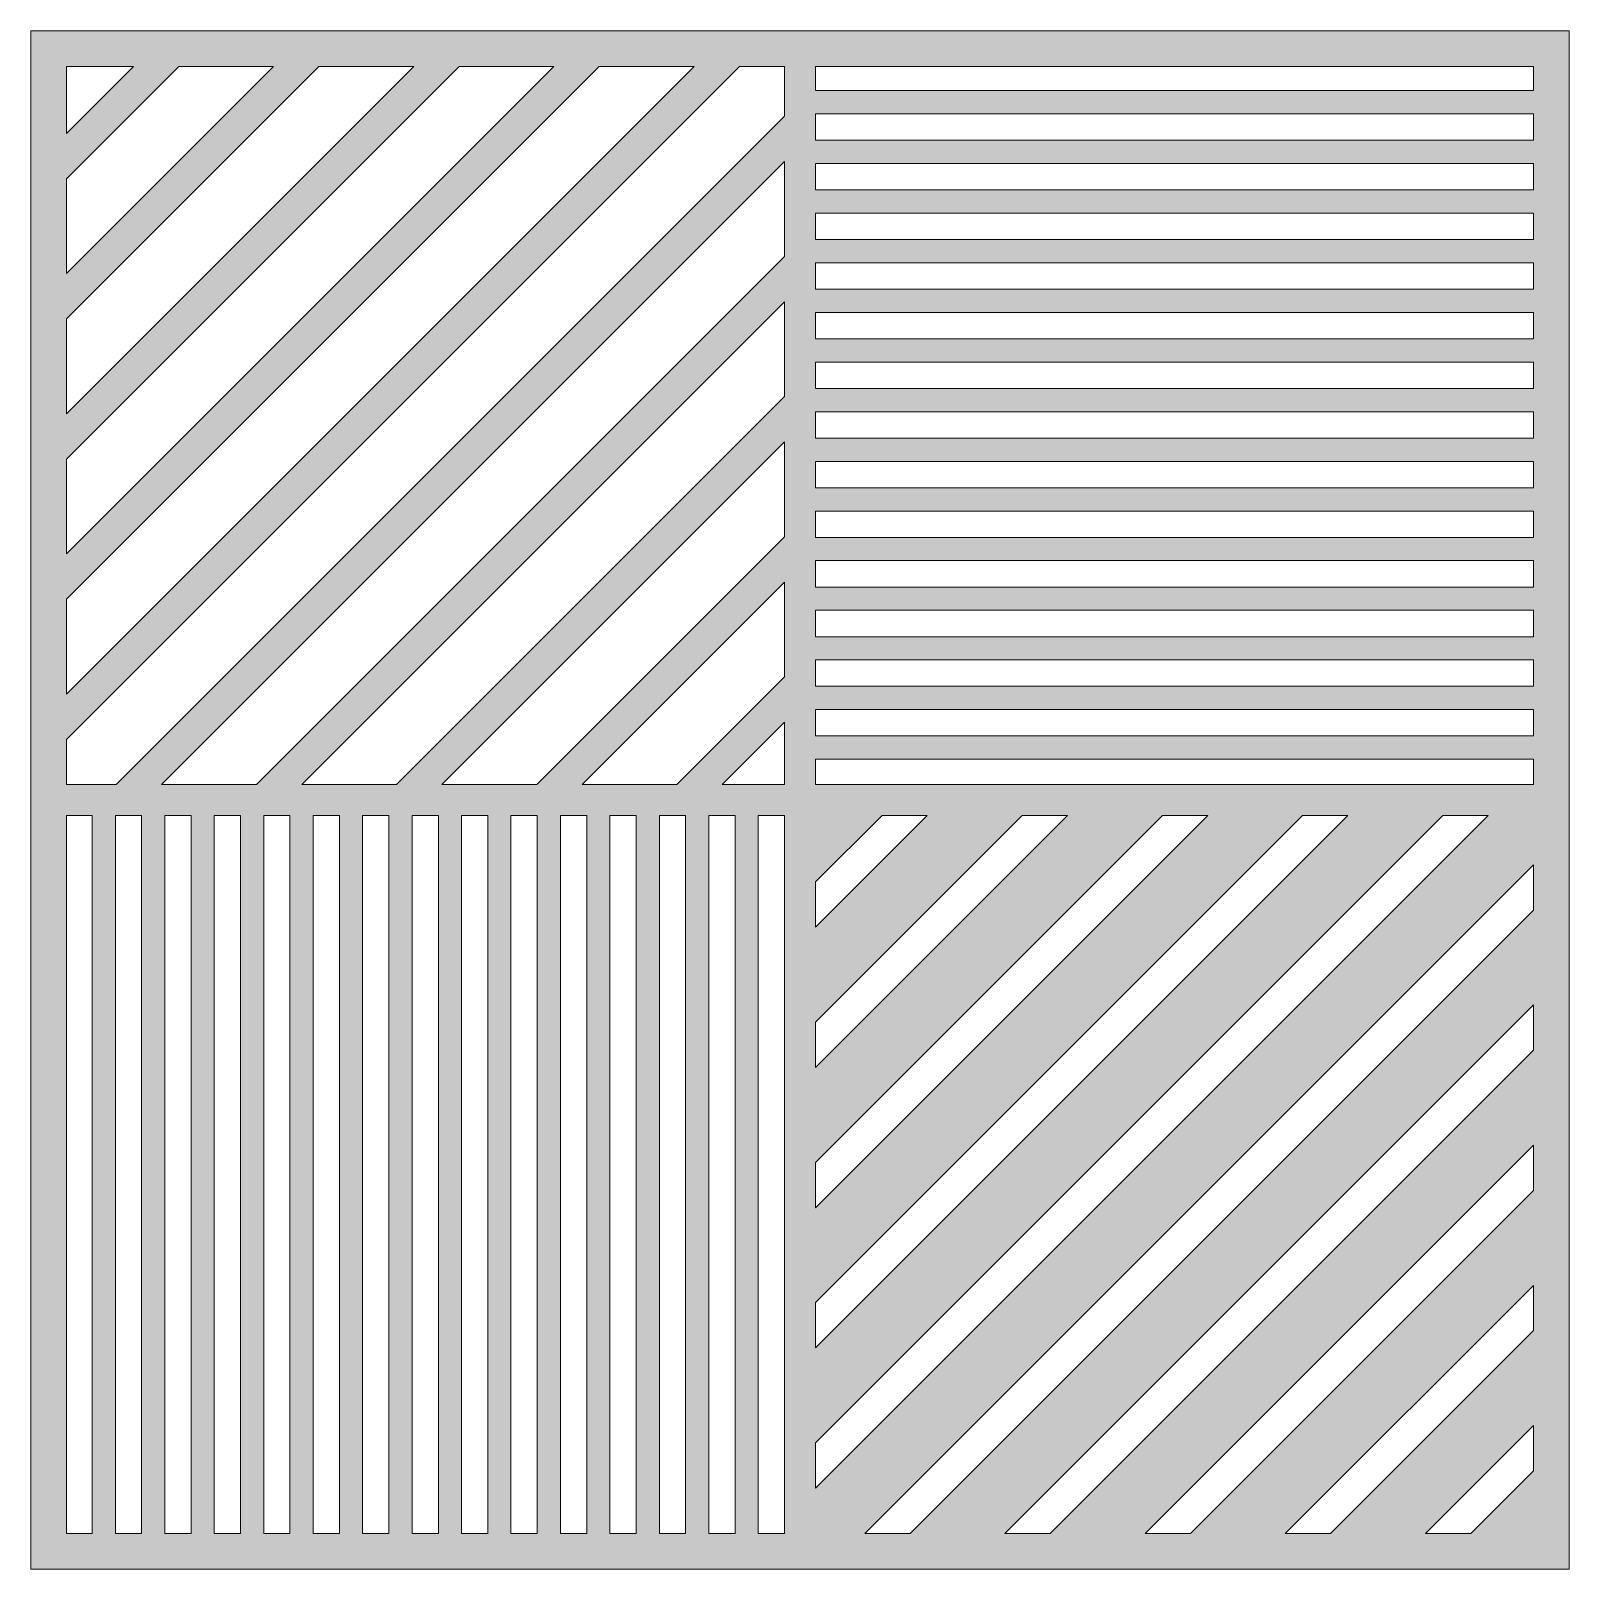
# Model space of a CAD drawing. Header units: inches. Extents: x 0 to 6, y -6 to 0.
import ezdxf

# ---------------------------------------------------------------- set-up
doc = ezdxf.new("R2010")
doc.units = ezdxf.units.IN
doc.header["$MEASUREMENT"] = 0
doc.layers.add('11-2 - Coasters Laser Cut', color=7, linetype='Continuous', lineweight=0)

msp = doc.modelspace()

# ---------------------------------------------------------------- hatches: boundary and pattern name
at = {"layer": '11-2 - Coasters Laser Cut', "true_color": 0x1d1d1b, "transparency": 33554687}
h = msp.add_hatch(color=250, dxfattribs=at)
h.dxf.hatch_style = 2
edge = h.paths.add_edge_path()
edge.add_spline(control_points=[(0.1389, -3.0604), (0.1389, -3.0604), (0.2395, -3.0604), (0.2395, -3.0604), (0.2395, -3.0604), (0.2395, -5.8611), (0.2395, -5.8611), (0.2395, -5.8611), (0.1389, -5.8611), (0.1389, -5.8611), (0.1389, -5.8611), (0.1389, -3.0604), (0.1389, -3.0604)], knot_values=[0, 0, 0, 0, 1, 1, 1, 2, 2, 2, 3, 3, 3, 4, 4, 4, 4], degree=3, periodic=0)
edge = h.paths.add_edge_path()
edge.add_spline(control_points=[(0.4004, -0.1389), (0.4004, -0.1389), (0.1389, -0.4004), (0.1389, -0.4004), (0.1389, -0.4004), (0.1389, -0.1389), (0.1389, -0.1389), (0.1389, -0.1389), (0.4004, -0.1389), (0.4004, -0.1389)], knot_values=[0, 0, 0, 0, 1, 1, 1, 2, 2, 2, 3, 3, 3, 3], degree=3, periodic=0)
edge = h.paths.add_edge_path()
edge.add_spline(control_points=[(3.0606, -0.4269), (3.0606, -0.4269), (3.0606, -0.324), (3.0606, -0.324), (3.0606, -0.324), (5.8611, -0.324), (5.8611, -0.324), (5.8611, -0.324), (5.8611, -0.4269), (5.8611, -0.4269), (5.8611, -0.4269), (3.0606, -0.4269), (3.0606, -0.4269)], knot_values=[0, 0, 0, 0, 1, 1, 1, 2, 2, 2, 3, 3, 3, 4, 4, 4, 4], degree=3, periodic=0)
edge = h.paths.add_edge_path()
edge.add_spline(control_points=[(3.0606, -0.6205), (3.0606, -0.6205), (3.0606, -0.5176), (3.0606, -0.5176), (3.0606, -0.5176), (5.8611, -0.5176), (5.8611, -0.5176), (5.8611, -0.5176), (5.8611, -0.6205), (5.8611, -0.6205), (5.8611, -0.6205), (3.0606, -0.6205), (3.0606, -0.6205)], knot_values=[0, 0, 0, 0, 1, 1, 1, 2, 2, 2, 3, 3, 3, 4, 4, 4, 4], degree=3, periodic=0)
edge = h.paths.add_edge_path()
edge.add_spline(control_points=[(3.0606, -0.8141), (3.0606, -0.8141), (3.0606, -0.7112), (3.0606, -0.7112), (3.0606, -0.7112), (5.8611, -0.7112), (5.8611, -0.7112), (5.8611, -0.7112), (5.8611, -0.8141), (5.8611, -0.8141), (5.8611, -0.8141), (3.0606, -0.8141), (3.0606, -0.8141)], knot_values=[0, 0, 0, 0, 1, 1, 1, 2, 2, 2, 3, 3, 3, 4, 4, 4, 4], degree=3, periodic=0)
edge = h.paths.add_edge_path()
edge.add_spline(control_points=[(3.0606, -1.0077), (3.0606, -1.0077), (3.0606, -0.9049), (3.0606, -0.9049), (3.0606, -0.9049), (5.8611, -0.9049), (5.8611, -0.9049), (5.8611, -0.9049), (5.8611, -1.0077), (5.8611, -1.0077), (5.8611, -1.0077), (3.0606, -1.0077), (3.0606, -1.0077)], knot_values=[0, 0, 0, 0, 1, 1, 1, 2, 2, 2, 3, 3, 3, 4, 4, 4, 4], degree=3, periodic=0)
edge = h.paths.add_edge_path()
edge.add_spline(control_points=[(3.0606, -1.2013), (3.0606, -1.2013), (3.0606, -1.0985), (3.0606, -1.0985), (3.0606, -1.0985), (5.8611, -1.0985), (5.8611, -1.0985), (5.8611, -1.0985), (5.8611, -1.2013), (5.8611, -1.2013), (5.8611, -1.2013), (3.0606, -1.2013), (3.0606, -1.2013)], knot_values=[0, 0, 0, 0, 1, 1, 1, 2, 2, 2, 3, 3, 3, 4, 4, 4, 4], degree=3, periodic=0)
edge = h.paths.add_edge_path()
edge.add_spline(control_points=[(3.0606, -1.3949), (3.0606, -1.3949), (3.0606, -1.2921), (3.0606, -1.2921), (3.0606, -1.2921), (5.8611, -1.2921), (5.8611, -1.2921), (5.8611, -1.2921), (5.8611, -1.3949), (5.8611, -1.3949), (5.8611, -1.3949), (3.0606, -1.3949), (3.0606, -1.3949)], knot_values=[0, 0, 0, 0, 1, 1, 1, 2, 2, 2, 3, 3, 3, 4, 4, 4, 4], degree=3, periodic=0)
edge = h.paths.add_edge_path()
edge.add_spline(control_points=[(3.0606, -1.5885), (3.0606, -1.5885), (3.0606, -1.4857), (3.0606, -1.4857), (3.0606, -1.4857), (5.8611, -1.4857), (5.8611, -1.4857), (5.8611, -1.4857), (5.8611, -1.5885), (5.8611, -1.5885), (5.8611, -1.5885), (3.0606, -1.5885), (3.0606, -1.5885)], knot_values=[0, 0, 0, 0, 1, 1, 1, 2, 2, 2, 3, 3, 3, 4, 4, 4, 4], degree=3, periodic=0)
edge = h.paths.add_edge_path()
edge.add_spline(control_points=[(3.0606, -1.7821), (3.0606, -1.7821), (3.0606, -1.6793), (3.0606, -1.6793), (3.0606, -1.6793), (5.8611, -1.6793), (5.8611, -1.6793), (5.8611, -1.6793), (5.8611, -1.7821), (5.8611, -1.7821), (5.8611, -1.7821), (3.0606, -1.7821), (3.0606, -1.7821)], knot_values=[0, 0, 0, 0, 1, 1, 1, 2, 2, 2, 3, 3, 3, 4, 4, 4, 4], degree=3, periodic=0)
edge = h.paths.add_edge_path()
edge.add_spline(control_points=[(3.0606, -1.9758), (3.0606, -1.9758), (3.0606, -1.8729), (3.0606, -1.8729), (3.0606, -1.8729), (5.8611, -1.8729), (5.8611, -1.8729), (5.8611, -1.8729), (5.8611, -1.9758), (5.8611, -1.9758), (5.8611, -1.9758), (3.0606, -1.9758), (3.0606, -1.9758)], knot_values=[0, 0, 0, 0, 1, 1, 1, 2, 2, 2, 3, 3, 3, 4, 4, 4, 4], degree=3, periodic=0)
edge = h.paths.add_edge_path()
edge.add_spline(control_points=[(3.0606, -2.1694), (3.0606, -2.1694), (3.0606, -2.0665), (3.0606, -2.0665), (3.0606, -2.0665), (5.8611, -2.0665), (5.8611, -2.0665), (5.8611, -2.0665), (5.8611, -2.1694), (5.8611, -2.1694), (5.8611, -2.1694), (3.0606, -2.1694), (3.0606, -2.1694)], knot_values=[0, 0, 0, 0, 1, 1, 1, 2, 2, 2, 3, 3, 3, 4, 4, 4, 4], degree=3, periodic=0)
edge = h.paths.add_edge_path()
edge.add_spline(control_points=[(3.0606, -2.363), (3.0606, -2.363), (3.0606, -2.2601), (3.0606, -2.2601), (3.0606, -2.2601), (5.8611, -2.2601), (5.8611, -2.2601), (5.8611, -2.2601), (5.8611, -2.363), (5.8611, -2.363), (5.8611, -2.363), (3.0606, -2.363), (3.0606, -2.363)], knot_values=[0, 0, 0, 0, 1, 1, 1, 2, 2, 2, 3, 3, 3, 4, 4, 4, 4], degree=3, periodic=0)
edge = h.paths.add_edge_path()
edge.add_spline(control_points=[(3.0606, -2.5566), (3.0606, -2.5566), (3.0606, -2.4537), (3.0606, -2.4537), (3.0606, -2.4537), (5.8611, -2.4537), (5.8611, -2.4537), (5.8611, -2.4537), (5.8611, -2.5566), (5.8611, -2.5566), (5.8611, -2.5566), (3.0606, -2.5566), (3.0606, -2.5566)], knot_values=[0, 0, 0, 0, 1, 1, 1, 2, 2, 2, 3, 3, 3, 4, 4, 4, 4], degree=3, periodic=0)
edge = h.paths.add_edge_path()
edge.add_spline(control_points=[(3.0606, -2.7502), (3.0606, -2.7502), (3.0606, -2.6473), (3.0606, -2.6473), (3.0606, -2.6473), (5.8611, -2.6473), (5.8611, -2.6473), (5.8611, -2.6473), (5.8611, -2.7502), (5.8611, -2.7502), (5.8611, -2.7502), (3.0606, -2.7502), (3.0606, -2.7502)], knot_values=[0, 0, 0, 0, 1, 1, 1, 2, 2, 2, 3, 3, 3, 4, 4, 4, 4], degree=3, periodic=0)
edge = h.paths.add_edge_path()
edge.add_spline(control_points=[(3.0606, -2.9396), (3.0606, -2.9396), (3.0606, -2.8409), (3.0606, -2.8409), (3.0606, -2.8409), (5.8611, -2.8409), (5.8611, -2.8409), (5.8611, -2.8409), (5.8611, -2.9396), (5.8611, -2.9396), (5.8611, -2.9396), (3.0606, -2.9396), (3.0606, -2.9396)], knot_values=[0, 0, 0, 0, 1, 1, 1, 2, 2, 2, 3, 3, 3, 4, 4, 4, 4], degree=3, periodic=0)
edge = h.paths.add_edge_path()
edge.add_spline(control_points=[(5.8611, -5.4394), (5.8611, -5.4394), (5.8611, -5.6162), (5.8611, -5.6162), (5.8611, -5.6162), (5.6161, -5.8611), (5.6161, -5.8611), (5.6161, -5.8611), (5.4394, -5.8611), (5.4394, -5.8611), (5.4394, -5.8611), (5.8611, -5.4394), (5.8611, -5.4394)], knot_values=[0, 0, 0, 0, 1, 1, 1, 2, 2, 2, 3, 3, 3, 4, 4, 4, 4], degree=3, periodic=0)
edge = h.paths.add_edge_path()
edge.add_spline(control_points=[(5.8611, -4.8928), (5.8611, -4.8928), (5.8611, -5.0694), (5.8611, -5.0694), (5.8611, -5.0694), (5.0694, -5.8611), (5.0694, -5.8611), (5.0694, -5.8611), (4.8926, -5.8611), (4.8926, -5.8611), (4.8926, -5.8611), (5.8611, -4.8928), (5.8611, -4.8928)], knot_values=[0, 0, 0, 0, 1, 1, 1, 2, 2, 2, 3, 3, 3, 4, 4, 4, 4], degree=3, periodic=0)
edge = h.paths.add_edge_path()
edge.add_spline(control_points=[(5.8611, -4.3461), (5.8611, -4.3461), (5.8611, -4.5228), (5.8611, -4.5228), (5.8611, -4.5228), (4.5228, -5.8611), (4.5228, -5.8611), (4.5228, -5.8611), (4.346, -5.8611), (4.346, -5.8611), (4.346, -5.8611), (5.8611, -4.3461), (5.8611, -4.3461)], knot_values=[0, 0, 0, 0, 1, 1, 1, 2, 2, 2, 3, 3, 3, 4, 4, 4, 4], degree=3, periodic=0)
edge = h.paths.add_edge_path()
edge.add_spline(control_points=[(5.8611, -3.7993), (5.8611, -3.7993), (5.8611, -3.9761), (5.8611, -3.9761), (5.8611, -3.9761), (3.9761, -5.8611), (3.9761, -5.8611), (3.9761, -5.8611), (3.7993, -5.8611), (3.7993, -5.8611), (3.7993, -5.8611), (5.8611, -3.7993), (5.8611, -3.7993)], knot_values=[0, 0, 0, 0, 1, 1, 1, 2, 2, 2, 3, 3, 3, 4, 4, 4, 4], degree=3, periodic=0)
edge = h.paths.add_edge_path()
edge.add_spline(control_points=[(5.8611, -3.4294), (5.8611, -3.4294), (3.4294, -5.8611), (3.4294, -5.8611), (3.4294, -5.8611), (3.2526, -5.8611), (3.2526, -5.8611), (3.2526, -5.8611), (5.8611, -3.2526), (5.8611, -3.2526), (5.8611, -3.2526), (5.8611, -3.4294), (5.8611, -3.4294)], knot_values=[0, 0, 0, 0, 1, 1, 1, 2, 2, 2, 3, 3, 3, 4, 4, 4, 4], degree=3, periodic=0)
edge = h.paths.add_edge_path()
edge.add_spline(control_points=[(2.8372, -3.0604), (2.8372, -3.0604), (2.9396, -3.0604), (2.9396, -3.0604), (2.9396, -3.0604), (2.9396, -5.8611), (2.9396, -5.8611), (2.9396, -5.8611), (2.8372, -5.8611), (2.8372, -5.8611), (2.8372, -5.8611), (2.8372, -3.0604), (2.8372, -3.0604)], knot_values=[0, 0, 0, 0, 1, 1, 1, 2, 2, 2, 3, 3, 3, 4, 4, 4, 4], degree=3, periodic=0)
edge = h.paths.add_edge_path()
edge.add_spline(control_points=[(2.6443, -3.0604), (2.6443, -3.0604), (2.7468, -3.0604), (2.7468, -3.0604), (2.7468, -3.0604), (2.7468, -5.8611), (2.7468, -5.8611), (2.7468, -5.8611), (2.6443, -5.8611), (2.6443, -5.8611), (2.6443, -5.8611), (2.6443, -3.0604), (2.6443, -3.0604)], knot_values=[0, 0, 0, 0, 1, 1, 1, 2, 2, 2, 3, 3, 3, 4, 4, 4, 4], degree=3, periodic=0)
edge = h.paths.add_edge_path()
edge.add_spline(control_points=[(2.4514, -3.0604), (2.4514, -3.0604), (2.5539, -3.0604), (2.5539, -3.0604), (2.5539, -3.0604), (2.5539, -5.8611), (2.5539, -5.8611), (2.5539, -5.8611), (2.4514, -5.8611), (2.4514, -5.8611), (2.4514, -5.8611), (2.4514, -3.0604), (2.4514, -3.0604)], knot_values=[0, 0, 0, 0, 1, 1, 1, 2, 2, 2, 3, 3, 3, 4, 4, 4, 4], degree=3, periodic=0)
edge = h.paths.add_edge_path()
edge.add_spline(control_points=[(2.2586, -3.0604), (2.2586, -3.0604), (2.361, -3.0604), (2.361, -3.0604), (2.361, -3.0604), (2.361, -5.8611), (2.361, -5.8611), (2.361, -5.8611), (2.2586, -5.8611), (2.2586, -5.8611), (2.2586, -5.8611), (2.2586, -3.0604), (2.2586, -3.0604)], knot_values=[0, 0, 0, 0, 1, 1, 1, 2, 2, 2, 3, 3, 3, 4, 4, 4, 4], degree=3, periodic=0)
edge = h.paths.add_edge_path()
edge.add_spline(control_points=[(2.0657, -3.0604), (2.0657, -3.0604), (2.1682, -3.0604), (2.1682, -3.0604), (2.1682, -3.0604), (2.1682, -5.8611), (2.1682, -5.8611), (2.1682, -5.8611), (2.0657, -5.8611), (2.0657, -5.8611), (2.0657, -5.8611), (2.0657, -3.0604), (2.0657, -3.0604)], knot_values=[0, 0, 0, 0, 1, 1, 1, 2, 2, 2, 3, 3, 3, 4, 4, 4, 4], degree=3, periodic=0)
edge = h.paths.add_edge_path()
edge.add_spline(control_points=[(1.8728, -3.0604), (1.8728, -3.0604), (1.9753, -3.0604), (1.9753, -3.0604), (1.9753, -3.0604), (1.9753, -5.8611), (1.9753, -5.8611), (1.9753, -5.8611), (1.8728, -5.8611), (1.8728, -5.8611), (1.8728, -5.8611), (1.8728, -3.0604), (1.8728, -3.0604)], knot_values=[0, 0, 0, 0, 1, 1, 1, 2, 2, 2, 3, 3, 3, 4, 4, 4, 4], degree=3, periodic=0)
edge = h.paths.add_edge_path()
edge.add_spline(control_points=[(1.68, -3.0604), (1.68, -3.0604), (1.7824, -3.0604), (1.7824, -3.0604), (1.7824, -3.0604), (1.7824, -5.8611), (1.7824, -5.8611), (1.7824, -5.8611), (1.68, -5.8611), (1.68, -5.8611), (1.68, -5.8611), (1.68, -3.0604), (1.68, -3.0604)], knot_values=[0, 0, 0, 0, 1, 1, 1, 2, 2, 2, 3, 3, 3, 4, 4, 4, 4], degree=3, periodic=0)
edge = h.paths.add_edge_path()
edge.add_spline(control_points=[(1.4871, -3.0604), (1.4871, -3.0604), (1.5896, -3.0604), (1.5896, -3.0604), (1.5896, -3.0604), (1.5896, -5.8611), (1.5896, -5.8611), (1.5896, -5.8611), (1.4871, -5.8611), (1.4871, -5.8611), (1.4871, -5.8611), (1.4871, -3.0604), (1.4871, -3.0604)], knot_values=[0, 0, 0, 0, 1, 1, 1, 2, 2, 2, 3, 3, 3, 4, 4, 4, 4], degree=3, periodic=0)
edge = h.paths.add_edge_path()
edge.add_spline(control_points=[(1.2942, -3.0604), (1.2942, -3.0604), (1.3967, -3.0604), (1.3967, -3.0604), (1.3967, -3.0604), (1.3967, -5.8611), (1.3967, -5.8611), (1.3967, -5.8611), (1.2942, -5.8611), (1.2942, -5.8611), (1.2942, -5.8611), (1.2942, -3.0604), (1.2942, -3.0604)], knot_values=[0, 0, 0, 0, 1, 1, 1, 2, 2, 2, 3, 3, 3, 4, 4, 4, 4], degree=3, periodic=0)
edge = h.paths.add_edge_path()
edge.add_spline(control_points=[(1.1014, -3.0604), (1.1014, -3.0604), (1.2038, -3.0604), (1.2038, -3.0604), (1.2038, -3.0604), (1.2038, -5.8611), (1.2038, -5.8611), (1.2038, -5.8611), (1.1014, -5.8611), (1.1014, -5.8611), (1.1014, -5.8611), (1.1014, -3.0604), (1.1014, -3.0604)], knot_values=[0, 0, 0, 0, 1, 1, 1, 2, 2, 2, 3, 3, 3, 4, 4, 4, 4], degree=3, periodic=0)
edge = h.paths.add_edge_path()
edge.add_spline(control_points=[(0.9085, -3.0604), (0.9085, -3.0604), (1.011, -3.0604), (1.011, -3.0604), (1.011, -3.0604), (1.011, -5.8611), (1.011, -5.8611), (1.011, -5.8611), (0.9085, -5.8611), (0.9085, -5.8611), (0.9085, -5.8611), (0.9085, -3.0604), (0.9085, -3.0604)], knot_values=[0, 0, 0, 0, 1, 1, 1, 2, 2, 2, 3, 3, 3, 4, 4, 4, 4], degree=3, periodic=0)
edge = h.paths.add_edge_path()
edge.add_spline(control_points=[(0.7156, -3.0604), (0.7156, -3.0604), (0.8181, -3.0604), (0.8181, -3.0604), (0.8181, -3.0604), (0.8181, -5.8611), (0.8181, -5.8611), (0.8181, -5.8611), (0.7156, -5.8611), (0.7156, -5.8611), (0.7156, -5.8611), (0.7156, -3.0604), (0.7156, -3.0604)], knot_values=[0, 0, 0, 0, 1, 1, 1, 2, 2, 2, 3, 3, 3, 4, 4, 4, 4], degree=3, periodic=0)
edge = h.paths.add_edge_path()
edge.add_spline(control_points=[(0.5228, -3.0604), (0.5228, -3.0604), (0.6252, -3.0604), (0.6252, -3.0604), (0.6252, -3.0604), (0.6252, -5.8611), (0.6252, -5.8611), (0.6252, -5.8611), (0.5228, -5.8611), (0.5228, -5.8611), (0.5228, -5.8611), (0.5228, -3.0604), (0.5228, -3.0604)], knot_values=[0, 0, 0, 0, 1, 1, 1, 2, 2, 2, 3, 3, 3, 4, 4, 4, 4], degree=3, periodic=0)
edge = h.paths.add_edge_path()
edge.add_spline(control_points=[(0.4324, -3.0604), (0.4324, -3.0604), (0.4324, -5.8611), (0.4324, -5.8611), (0.4324, -5.8611), (0.3299, -5.8611), (0.3299, -5.8611), (0.3299, -5.8611), (0.3299, -3.0604), (0.3299, -3.0604), (0.3299, -3.0604), (0.4324, -3.0604), (0.4324, -3.0604)], knot_values=[0, 0, 0, 0, 1, 1, 1, 2, 2, 2, 3, 3, 3, 4, 4, 4, 4], degree=3, periodic=0)
edge = h.paths.add_edge_path()
edge.add_spline(control_points=[(0.5099, -2.9396), (0.5099, -2.9396), (2.9396, -0.5099), (2.9396, -0.5099), (2.9396, -0.5099), (2.9396, -0.8799), (2.9396, -0.8799), (2.9396, -0.8799), (0.8799, -2.9396), (0.8799, -2.9396), (0.8799, -2.9396), (0.5099, -2.9396), (0.5099, -2.9396)], knot_values=[0, 0, 0, 0, 1, 1, 1, 2, 2, 2, 3, 3, 3, 4, 4, 4, 4], degree=3, periodic=0)
edge = h.paths.add_edge_path()
edge.add_spline(control_points=[(1.0566, -2.9396), (1.0566, -2.9396), (2.9396, -1.0566), (2.9396, -1.0566), (2.9396, -1.0566), (2.9396, -1.4265), (2.9396, -1.4265), (2.9396, -1.4265), (1.4265, -2.9396), (1.4265, -2.9396), (1.4265, -2.9396), (1.0566, -2.9396), (1.0566, -2.9396)], knot_values=[0, 0, 0, 0, 1, 1, 1, 2, 2, 2, 3, 3, 3, 4, 4, 4, 4], degree=3, periodic=0)
edge = h.paths.add_edge_path()
edge.add_spline(control_points=[(1.6033, -2.9396), (1.6033, -2.9396), (2.9396, -1.6033), (2.9396, -1.6033), (2.9396, -1.6033), (2.9396, -1.9732), (2.9396, -1.9732), (2.9396, -1.9732), (1.9732, -2.9396), (1.9732, -2.9396), (1.9732, -2.9396), (1.6033, -2.9396), (1.6033, -2.9396)], knot_values=[0, 0, 0, 0, 1, 1, 1, 2, 2, 2, 3, 3, 3, 4, 4, 4, 4], degree=3, periodic=0)
edge = h.paths.add_edge_path()
edge.add_spline(control_points=[(2.15, -2.9396), (2.15, -2.9396), (2.9396, -2.15), (2.9396, -2.15), (2.9396, -2.15), (2.9396, -2.5199), (2.9396, -2.5199), (2.9396, -2.5199), (2.5199, -2.9396), (2.5199, -2.9396), (2.5199, -2.9396), (2.15, -2.9396), (2.15, -2.9396)], knot_values=[0, 0, 0, 0, 1, 1, 1, 2, 2, 2, 3, 3, 3, 4, 4, 4, 4], degree=3, periodic=0)
edge = h.paths.add_edge_path()
edge.add_spline(control_points=[(2.6967, -2.9396), (2.6967, -2.9396), (2.9396, -2.6967), (2.9396, -2.6967), (2.9396, -2.6967), (2.9396, -2.9396), (2.9396, -2.9396), (2.9396, -2.9396), (2.6967, -2.9396), (2.6967, -2.9396)], knot_values=[0, 0, 0, 0, 1, 1, 1, 2, 2, 2, 3, 3, 3, 3], degree=3, periodic=0)
edge = h.paths.add_edge_path()
edge.add_spline(control_points=[(3.0606, -5.5065), (3.0606, -5.5065), (5.5065, -3.0604), (5.5065, -3.0604), (5.5065, -3.0604), (5.6833, -3.0604), (5.6833, -3.0604), (5.6833, -3.0604), (3.0606, -5.6832), (3.0606, -5.6832), (3.0606, -5.6832), (3.0606, -5.5065), (3.0606, -5.5065)], knot_values=[0, 0, 0, 0, 1, 1, 1, 2, 2, 2, 3, 3, 3, 4, 4, 4, 4], degree=3, periodic=0)
edge = h.paths.add_edge_path()
edge.add_spline(control_points=[(3.4965, -3.0604), (3.4965, -3.0604), (3.0606, -3.4965), (3.0606, -3.4965), (3.0606, -3.4965), (3.0606, -3.3197), (3.0606, -3.3197), (3.0606, -3.3197), (3.3199, -3.0604), (3.3199, -3.0604), (3.3199, -3.0604), (3.4965, -3.0604), (3.4965, -3.0604)], knot_values=[0, 0, 0, 0, 1, 1, 1, 2, 2, 2, 3, 3, 3, 4, 4, 4, 4], degree=3, periodic=0)
edge = h.paths.add_edge_path()
edge.add_spline(control_points=[(4.0433, -3.0604), (4.0433, -3.0604), (3.0606, -4.0432), (3.0606, -4.0432), (3.0606, -4.0432), (3.0606, -3.8664), (3.0606, -3.8664), (3.0606, -3.8664), (3.8665, -3.0604), (3.8665, -3.0604), (3.8665, -3.0604), (4.0433, -3.0604), (4.0433, -3.0604)], knot_values=[0, 0, 0, 0, 1, 1, 1, 2, 2, 2, 3, 3, 3, 4, 4, 4, 4], degree=3, periodic=0)
edge = h.paths.add_edge_path()
edge.add_spline(control_points=[(4.59, -3.0604), (4.59, -3.0604), (3.0606, -4.5899), (3.0606, -4.5899), (3.0606, -4.5899), (3.0606, -4.4131), (3.0606, -4.4131), (3.0606, -4.4131), (4.4132, -3.0604), (4.4132, -3.0604), (4.4132, -3.0604), (4.59, -3.0604), (4.59, -3.0604)], knot_values=[0, 0, 0, 0, 1, 1, 1, 2, 2, 2, 3, 3, 3, 4, 4, 4, 4], degree=3, periodic=0)
edge = h.paths.add_edge_path()
edge.add_spline(control_points=[(5.1367, -3.0604), (5.1367, -3.0604), (3.0606, -5.1365), (3.0606, -5.1365), (3.0606, -5.1365), (3.0606, -4.9599), (3.0606, -4.9599), (3.0606, -4.9599), (4.9599, -3.0604), (4.9599, -3.0604), (4.9599, -3.0604), (5.1367, -3.0604), (5.1367, -3.0604)], knot_values=[0, 0, 0, 0, 1, 1, 1, 2, 2, 2, 3, 3, 3, 4, 4, 4, 4], degree=3, periodic=0)
edge = h.paths.add_edge_path()
edge.add_spline(control_points=[(2.7639, -0.1389), (2.7639, -0.1389), (2.9396, -0.1389), (2.9396, -0.1389), (2.9396, -0.1389), (2.9396, -0.3332), (2.9396, -0.3332), (2.9396, -0.3332), (0.3332, -2.9396), (0.3332, -2.9396), (0.3332, -2.9396), (0.1389, -2.9396), (0.1389, -2.9396), (0.1389, -2.9396), (0.1389, -2.7639), (0.1389, -2.7639), (0.1389, -2.7639), (2.7639, -0.1389), (2.7639, -0.1389)], knot_values=[0, 0, 0, 0, 1, 1, 1, 2, 2, 2, 3, 3, 3, 4, 4, 4, 5, 5, 5, 6, 6, 6, 6], degree=3, periodic=0)
edge = h.paths.add_edge_path()
edge.add_spline(control_points=[(2.2173, -0.1389), (2.2173, -0.1389), (2.5872, -0.1389), (2.5872, -0.1389), (2.5872, -0.1389), (0.1389, -2.5872), (0.1389, -2.5872), (0.1389, -2.5872), (0.1389, -2.2173), (0.1389, -2.2173), (0.1389, -2.2173), (2.2173, -0.1389), (2.2173, -0.1389)], knot_values=[0, 0, 0, 0, 1, 1, 1, 2, 2, 2, 3, 3, 3, 4, 4, 4, 4], degree=3, periodic=0)
edge = h.paths.add_edge_path()
edge.add_spline(control_points=[(1.6706, -0.1389), (1.6706, -0.1389), (2.0405, -0.1389), (2.0405, -0.1389), (2.0405, -0.1389), (0.1389, -2.0405), (0.1389, -2.0405), (0.1389, -2.0405), (0.1389, -1.6706), (0.1389, -1.6706), (0.1389, -1.6706), (1.6706, -0.1389), (1.6706, -0.1389)], knot_values=[0, 0, 0, 0, 1, 1, 1, 2, 2, 2, 3, 3, 3, 4, 4, 4, 4], degree=3, periodic=0)
edge = h.paths.add_edge_path()
edge.add_spline(control_points=[(0.1389, -0.9471), (0.1389, -0.9471), (0.1389, -0.5772), (0.1389, -0.5772), (0.1389, -0.5772), (0.5772, -0.1389), (0.5772, -0.1389), (0.5772, -0.1389), (0.9471, -0.1389), (0.9471, -0.1389), (0.9471, -0.1389), (0.1389, -0.9471), (0.1389, -0.9471)], knot_values=[0, 0, 0, 0, 1, 1, 1, 2, 2, 2, 3, 3, 3, 4, 4, 4, 4], degree=3, periodic=0)
edge = h.paths.add_edge_path()
edge.add_spline(control_points=[(1.1239, -0.1389), (1.1239, -0.1389), (1.4938, -0.1389), (1.4938, -0.1389), (1.4938, -0.1389), (0.1389, -1.4938), (0.1389, -1.4938), (0.1389, -1.4938), (0.1389, -1.1239), (0.1389, -1.1239), (0.1389, -1.1239), (1.1239, -0.1389), (1.1239, -0.1389)], knot_values=[0, 0, 0, 0, 1, 1, 1, 2, 2, 2, 3, 3, 3, 4, 4, 4, 4], degree=3, periodic=0)
edge = h.paths.add_edge_path()
edge.add_spline(control_points=[(5.8611, -0.2333), (5.8611, -0.2333), (3.0606, -0.2333), (3.0606, -0.2333), (3.0606, -0.2333), (3.0606, -0.1389), (3.0606, -0.1389), (3.0606, -0.1389), (5.8611, -0.1389), (5.8611, -0.1389), (5.8611, -0.1389), (5.8611, -0.2333), (5.8611, -0.2333)], knot_values=[0, 0, 0, 0, 1, 1, 1, 2, 2, 2, 3, 3, 3, 4, 4, 4, 4], degree=3, periodic=0)
edge = h.paths.add_edge_path()
edge.add_spline(control_points=[(0, 0), (0, 0), (0, -6), (0, -6), (0, -6), (6, -6), (6, -6), (6, -6), (6, 0), (6, 0), (6, 0), (0, 0), (0, 0)], knot_values=[0, 0, 0, 0, 1, 1, 1, 2, 2, 2, 3, 3, 3, 4, 4, 4, 4], degree=3, periodic=0)

# ---------------------------------------------------------------- linework, layer by layer
at = {"layer": '11-2 - Coasters Laser Cut'}
for points, knots in [([(0, 0), (0, 0), (0, -6), (0, -6), (0, -6), (6, -6), (6, -6), (6, -6), (6, 0), (6, 0), (6, 0), (0, 0), (0, 0)], [0, 0, 0, 0, 1, 1, 1, 2, 2, 2, 3, 3, 3, 4, 4, 4, 4]), ([(0.4004, -0.1389), (0.4004, -0.1389), (0.1389, -0.4004), (0.1389, -0.4004), (0.1389, -0.4004), (0.1389, -0.1389), (0.1389, -0.1389), (0.1389, -0.1389), (0.4004, -0.1389), (0.4004, -0.1389)], [0, 0, 0, 0, 1, 1, 1, 2, 2, 2, 3, 3, 3, 3]), ([(2.7639, -0.1389), (2.7639, -0.1389), (2.9396, -0.1389), (2.9396, -0.1389), (2.9396, -0.1389), (2.9396, -0.3332), (2.9396, -0.3332), (2.9396, -0.3332), (0.3332, -2.9396), (0.3332, -2.9396), (0.3332, -2.9396), (0.1389, -2.9396), (0.1389, -2.9396), (0.1389, -2.9396), (0.1389, -2.7639), (0.1389, -2.7639), (0.1389, -2.7639), (2.7639, -0.1389), (2.7639, -0.1389)], [0, 0, 0, 0, 1, 1, 1, 2, 2, 2, 3, 3, 3, 4, 4, 4, 5, 5, 5, 6, 6, 6, 6]), ([(2.2173, -0.1389), (2.2173, -0.1389), (2.5872, -0.1389), (2.5872, -0.1389), (2.5872, -0.1389), (0.1389, -2.5872), (0.1389, -2.5872), (0.1389, -2.5872), (0.1389, -2.2173), (0.1389, -2.2173), (0.1389, -2.2173), (2.2173, -0.1389), (2.2173, -0.1389)], [0, 0, 0, 0, 1, 1, 1, 2, 2, 2, 3, 3, 3, 4, 4, 4, 4]), ([(1.6706, -0.1389), (1.6706, -0.1389), (2.0405, -0.1389), (2.0405, -0.1389), (2.0405, -0.1389), (0.1389, -2.0405), (0.1389, -2.0405), (0.1389, -2.0405), (0.1389, -1.6706), (0.1389, -1.6706), (0.1389, -1.6706), (1.6706, -0.1389), (1.6706, -0.1389)], [0, 0, 0, 0, 1, 1, 1, 2, 2, 2, 3, 3, 3, 4, 4, 4, 4]), ([(0.1389, -0.9471), (0.1389, -0.9471), (0.1389, -0.5772), (0.1389, -0.5772), (0.1389, -0.5772), (0.5772, -0.1389), (0.5772, -0.1389), (0.5772, -0.1389), (0.9471, -0.1389), (0.9471, -0.1389), (0.9471, -0.1389), (0.1389, -0.9471), (0.1389, -0.9471)], [0, 0, 0, 0, 1, 1, 1, 2, 2, 2, 3, 3, 3, 4, 4, 4, 4]), ([(1.1239, -0.1389), (1.1239, -0.1389), (1.4938, -0.1389), (1.4938, -0.1389), (1.4938, -0.1389), (0.1389, -1.4938), (0.1389, -1.4938), (0.1389, -1.4938), (0.1389, -1.1239), (0.1389, -1.1239), (0.1389, -1.1239), (1.1239, -0.1389), (1.1239, -0.1389)], [0, 0, 0, 0, 1, 1, 1, 2, 2, 2, 3, 3, 3, 4, 4, 4, 4]), ([(5.8611, -0.2333), (5.8611, -0.2333), (3.0606, -0.2333), (3.0606, -0.2333), (3.0606, -0.2333), (3.0606, -0.1389), (3.0606, -0.1389), (3.0606, -0.1389), (5.8611, -0.1389), (5.8611, -0.1389), (5.8611, -0.1389), (5.8611, -0.2333), (5.8611, -0.2333)], [0, 0, 0, 0, 1, 1, 1, 2, 2, 2, 3, 3, 3, 4, 4, 4, 4]), ([(3.0606, -0.4269), (3.0606, -0.4269), (3.0606, -0.324), (3.0606, -0.324), (3.0606, -0.324), (5.8611, -0.324), (5.8611, -0.324), (5.8611, -0.324), (5.8611, -0.4269), (5.8611, -0.4269), (5.8611, -0.4269), (3.0606, -0.4269), (3.0606, -0.4269)], [0, 0, 0, 0, 1, 1, 1, 2, 2, 2, 3, 3, 3, 4, 4, 4, 4]), ([(0.5099, -2.9396), (0.5099, -2.9396), (2.9396, -0.5099), (2.9396, -0.5099), (2.9396, -0.5099), (2.9396, -0.8799), (2.9396, -0.8799), (2.9396, -0.8799), (0.8799, -2.9396), (0.8799, -2.9396), (0.8799, -2.9396), (0.5099, -2.9396), (0.5099, -2.9396)], [0, 0, 0, 0, 1, 1, 1, 2, 2, 2, 3, 3, 3, 4, 4, 4, 4]), ([(3.0606, -0.6205), (3.0606, -0.6205), (3.0606, -0.5176), (3.0606, -0.5176), (3.0606, -0.5176), (5.8611, -0.5176), (5.8611, -0.5176), (5.8611, -0.5176), (5.8611, -0.6205), (5.8611, -0.6205), (5.8611, -0.6205), (3.0606, -0.6205), (3.0606, -0.6205)], [0, 0, 0, 0, 1, 1, 1, 2, 2, 2, 3, 3, 3, 4, 4, 4, 4]), ([(3.0606, -0.8141), (3.0606, -0.8141), (3.0606, -0.7112), (3.0606, -0.7112), (3.0606, -0.7112), (5.8611, -0.7112), (5.8611, -0.7112), (5.8611, -0.7112), (5.8611, -0.8141), (5.8611, -0.8141), (5.8611, -0.8141), (3.0606, -0.8141), (3.0606, -0.8141)], [0, 0, 0, 0, 1, 1, 1, 2, 2, 2, 3, 3, 3, 4, 4, 4, 4]), ([(3.0606, -1.0077), (3.0606, -1.0077), (3.0606, -0.9049), (3.0606, -0.9049), (3.0606, -0.9049), (5.8611, -0.9049), (5.8611, -0.9049), (5.8611, -0.9049), (5.8611, -1.0077), (5.8611, -1.0077), (5.8611, -1.0077), (3.0606, -1.0077), (3.0606, -1.0077)], [0, 0, 0, 0, 1, 1, 1, 2, 2, 2, 3, 3, 3, 4, 4, 4, 4]), ([(1.0566, -2.9396), (1.0566, -2.9396), (2.9396, -1.0566), (2.9396, -1.0566), (2.9396, -1.0566), (2.9396, -1.4265), (2.9396, -1.4265), (2.9396, -1.4265), (1.4265, -2.9396), (1.4265, -2.9396), (1.4265, -2.9396), (1.0566, -2.9396), (1.0566, -2.9396)], [0, 0, 0, 0, 1, 1, 1, 2, 2, 2, 3, 3, 3, 4, 4, 4, 4]), ([(3.0606, -1.2013), (3.0606, -1.2013), (3.0606, -1.0985), (3.0606, -1.0985), (3.0606, -1.0985), (5.8611, -1.0985), (5.8611, -1.0985), (5.8611, -1.0985), (5.8611, -1.2013), (5.8611, -1.2013), (5.8611, -1.2013), (3.0606, -1.2013), (3.0606, -1.2013)], [0, 0, 0, 0, 1, 1, 1, 2, 2, 2, 3, 3, 3, 4, 4, 4, 4]), ([(3.0606, -1.3949), (3.0606, -1.3949), (3.0606, -1.2921), (3.0606, -1.2921), (3.0606, -1.2921), (5.8611, -1.2921), (5.8611, -1.2921), (5.8611, -1.2921), (5.8611, -1.3949), (5.8611, -1.3949), (5.8611, -1.3949), (3.0606, -1.3949), (3.0606, -1.3949)], [0, 0, 0, 0, 1, 1, 1, 2, 2, 2, 3, 3, 3, 4, 4, 4, 4]), ([(3.0606, -1.5885), (3.0606, -1.5885), (3.0606, -1.4857), (3.0606, -1.4857), (3.0606, -1.4857), (5.8611, -1.4857), (5.8611, -1.4857), (5.8611, -1.4857), (5.8611, -1.5885), (5.8611, -1.5885), (5.8611, -1.5885), (3.0606, -1.5885), (3.0606, -1.5885)], [0, 0, 0, 0, 1, 1, 1, 2, 2, 2, 3, 3, 3, 4, 4, 4, 4]), ([(1.6033, -2.9396), (1.6033, -2.9396), (2.9396, -1.6033), (2.9396, -1.6033), (2.9396, -1.6033), (2.9396, -1.9732), (2.9396, -1.9732), (2.9396, -1.9732), (1.9732, -2.9396), (1.9732, -2.9396), (1.9732, -2.9396), (1.6033, -2.9396), (1.6033, -2.9396)], [0, 0, 0, 0, 1, 1, 1, 2, 2, 2, 3, 3, 3, 4, 4, 4, 4]), ([(3.0606, -1.7821), (3.0606, -1.7821), (3.0606, -1.6793), (3.0606, -1.6793), (3.0606, -1.6793), (5.8611, -1.6793), (5.8611, -1.6793), (5.8611, -1.6793), (5.8611, -1.7821), (5.8611, -1.7821), (5.8611, -1.7821), (3.0606, -1.7821), (3.0606, -1.7821)], [0, 0, 0, 0, 1, 1, 1, 2, 2, 2, 3, 3, 3, 4, 4, 4, 4]), ([(3.0606, -1.9758), (3.0606, -1.9758), (3.0606, -1.8729), (3.0606, -1.8729), (3.0606, -1.8729), (5.8611, -1.8729), (5.8611, -1.8729), (5.8611, -1.8729), (5.8611, -1.9758), (5.8611, -1.9758), (5.8611, -1.9758), (3.0606, -1.9758), (3.0606, -1.9758)], [0, 0, 0, 0, 1, 1, 1, 2, 2, 2, 3, 3, 3, 4, 4, 4, 4]), ([(3.0606, -2.1694), (3.0606, -2.1694), (3.0606, -2.0665), (3.0606, -2.0665), (3.0606, -2.0665), (5.8611, -2.0665), (5.8611, -2.0665), (5.8611, -2.0665), (5.8611, -2.1694), (5.8611, -2.1694), (5.8611, -2.1694), (3.0606, -2.1694), (3.0606, -2.1694)], [0, 0, 0, 0, 1, 1, 1, 2, 2, 2, 3, 3, 3, 4, 4, 4, 4]), ([(2.15, -2.9396), (2.15, -2.9396), (2.9396, -2.15), (2.9396, -2.15), (2.9396, -2.15), (2.9396, -2.5199), (2.9396, -2.5199), (2.9396, -2.5199), (2.5199, -2.9396), (2.5199, -2.9396), (2.5199, -2.9396), (2.15, -2.9396), (2.15, -2.9396)], [0, 0, 0, 0, 1, 1, 1, 2, 2, 2, 3, 3, 3, 4, 4, 4, 4]), ([(3.0606, -2.363), (3.0606, -2.363), (3.0606, -2.2601), (3.0606, -2.2601), (3.0606, -2.2601), (5.8611, -2.2601), (5.8611, -2.2601), (5.8611, -2.2601), (5.8611, -2.363), (5.8611, -2.363), (5.8611, -2.363), (3.0606, -2.363), (3.0606, -2.363)], [0, 0, 0, 0, 1, 1, 1, 2, 2, 2, 3, 3, 3, 4, 4, 4, 4]), ([(3.0606, -2.5566), (3.0606, -2.5566), (3.0606, -2.4537), (3.0606, -2.4537), (3.0606, -2.4537), (5.8611, -2.4537), (5.8611, -2.4537), (5.8611, -2.4537), (5.8611, -2.5566), (5.8611, -2.5566), (5.8611, -2.5566), (3.0606, -2.5566), (3.0606, -2.5566)], [0, 0, 0, 0, 1, 1, 1, 2, 2, 2, 3, 3, 3, 4, 4, 4, 4]), ([(2.6967, -2.9396), (2.6967, -2.9396), (2.9396, -2.6967), (2.9396, -2.6967), (2.9396, -2.6967), (2.9396, -2.9396), (2.9396, -2.9396), (2.9396, -2.9396), (2.6967, -2.9396), (2.6967, -2.9396)], [0, 0, 0, 0, 1, 1, 1, 2, 2, 2, 3, 3, 3, 3]), ([(3.0606, -2.7502), (3.0606, -2.7502), (3.0606, -2.6473), (3.0606, -2.6473), (3.0606, -2.6473), (5.8611, -2.6473), (5.8611, -2.6473), (5.8611, -2.6473), (5.8611, -2.7502), (5.8611, -2.7502), (5.8611, -2.7502), (3.0606, -2.7502), (3.0606, -2.7502)], [0, 0, 0, 0, 1, 1, 1, 2, 2, 2, 3, 3, 3, 4, 4, 4, 4]), ([(3.0606, -2.9396), (3.0606, -2.9396), (3.0606, -2.8409), (3.0606, -2.8409), (3.0606, -2.8409), (5.8611, -2.8409), (5.8611, -2.8409), (5.8611, -2.8409), (5.8611, -2.9396), (5.8611, -2.9396), (5.8611, -2.9396), (3.0606, -2.9396), (3.0606, -2.9396)], [0, 0, 0, 0, 1, 1, 1, 2, 2, 2, 3, 3, 3, 4, 4, 4, 4]), ([(0.1389, -3.0604), (0.1389, -3.0604), (0.2395, -3.0604), (0.2395, -3.0604), (0.2395, -3.0604), (0.2395, -5.8611), (0.2395, -5.8611), (0.2395, -5.8611), (0.1389, -5.8611), (0.1389, -5.8611), (0.1389, -5.8611), (0.1389, -3.0604), (0.1389, -3.0604)], [0, 0, 0, 0, 1, 1, 1, 2, 2, 2, 3, 3, 3, 4, 4, 4, 4]), ([(0.4324, -3.0604), (0.4324, -3.0604), (0.4324, -5.8611), (0.4324, -5.8611), (0.4324, -5.8611), (0.3299, -5.8611), (0.3299, -5.8611), (0.3299, -5.8611), (0.3299, -3.0604), (0.3299, -3.0604), (0.3299, -3.0604), (0.4324, -3.0604), (0.4324, -3.0604)], [0, 0, 0, 0, 1, 1, 1, 2, 2, 2, 3, 3, 3, 4, 4, 4, 4]), ([(0.5228, -3.0604), (0.5228, -3.0604), (0.6252, -3.0604), (0.6252, -3.0604), (0.6252, -3.0604), (0.6252, -5.8611), (0.6252, -5.8611), (0.6252, -5.8611), (0.5228, -5.8611), (0.5228, -5.8611), (0.5228, -5.8611), (0.5228, -3.0604), (0.5228, -3.0604)], [0, 0, 0, 0, 1, 1, 1, 2, 2, 2, 3, 3, 3, 4, 4, 4, 4]), ([(0.7156, -3.0604), (0.7156, -3.0604), (0.8181, -3.0604), (0.8181, -3.0604), (0.8181, -3.0604), (0.8181, -5.8611), (0.8181, -5.8611), (0.8181, -5.8611), (0.7156, -5.8611), (0.7156, -5.8611), (0.7156, -5.8611), (0.7156, -3.0604), (0.7156, -3.0604)], [0, 0, 0, 0, 1, 1, 1, 2, 2, 2, 3, 3, 3, 4, 4, 4, 4]), ([(0.9085, -3.0604), (0.9085, -3.0604), (1.011, -3.0604), (1.011, -3.0604), (1.011, -3.0604), (1.011, -5.8611), (1.011, -5.8611), (1.011, -5.8611), (0.9085, -5.8611), (0.9085, -5.8611), (0.9085, -5.8611), (0.9085, -3.0604), (0.9085, -3.0604)], [0, 0, 0, 0, 1, 1, 1, 2, 2, 2, 3, 3, 3, 4, 4, 4, 4]), ([(1.1014, -3.0604), (1.1014, -3.0604), (1.2038, -3.0604), (1.2038, -3.0604), (1.2038, -3.0604), (1.2038, -5.8611), (1.2038, -5.8611), (1.2038, -5.8611), (1.1014, -5.8611), (1.1014, -5.8611), (1.1014, -5.8611), (1.1014, -3.0604), (1.1014, -3.0604)], [0, 0, 0, 0, 1, 1, 1, 2, 2, 2, 3, 3, 3, 4, 4, 4, 4]), ([(1.2942, -3.0604), (1.2942, -3.0604), (1.3967, -3.0604), (1.3967, -3.0604), (1.3967, -3.0604), (1.3967, -5.8611), (1.3967, -5.8611), (1.3967, -5.8611), (1.2942, -5.8611), (1.2942, -5.8611), (1.2942, -5.8611), (1.2942, -3.0604), (1.2942, -3.0604)], [0, 0, 0, 0, 1, 1, 1, 2, 2, 2, 3, 3, 3, 4, 4, 4, 4]), ([(1.4871, -3.0604), (1.4871, -3.0604), (1.5896, -3.0604), (1.5896, -3.0604), (1.5896, -3.0604), (1.5896, -5.8611), (1.5896, -5.8611), (1.5896, -5.8611), (1.4871, -5.8611), (1.4871, -5.8611), (1.4871, -5.8611), (1.4871, -3.0604), (1.4871, -3.0604)], [0, 0, 0, 0, 1, 1, 1, 2, 2, 2, 3, 3, 3, 4, 4, 4, 4]), ([(1.68, -3.0604), (1.68, -3.0604), (1.7824, -3.0604), (1.7824, -3.0604), (1.7824, -3.0604), (1.7824, -5.8611), (1.7824, -5.8611), (1.7824, -5.8611), (1.68, -5.8611), (1.68, -5.8611), (1.68, -5.8611), (1.68, -3.0604), (1.68, -3.0604)], [0, 0, 0, 0, 1, 1, 1, 2, 2, 2, 3, 3, 3, 4, 4, 4, 4]), ([(1.8728, -3.0604), (1.8728, -3.0604), (1.9753, -3.0604), (1.9753, -3.0604), (1.9753, -3.0604), (1.9753, -5.8611), (1.9753, -5.8611), (1.9753, -5.8611), (1.8728, -5.8611), (1.8728, -5.8611), (1.8728, -5.8611), (1.8728, -3.0604), (1.8728, -3.0604)], [0, 0, 0, 0, 1, 1, 1, 2, 2, 2, 3, 3, 3, 4, 4, 4, 4]), ([(2.0657, -3.0604), (2.0657, -3.0604), (2.1682, -3.0604), (2.1682, -3.0604), (2.1682, -3.0604), (2.1682, -5.8611), (2.1682, -5.8611), (2.1682, -5.8611), (2.0657, -5.8611), (2.0657, -5.8611), (2.0657, -5.8611), (2.0657, -3.0604), (2.0657, -3.0604)], [0, 0, 0, 0, 1, 1, 1, 2, 2, 2, 3, 3, 3, 4, 4, 4, 4]), ([(2.2586, -3.0604), (2.2586, -3.0604), (2.361, -3.0604), (2.361, -3.0604), (2.361, -3.0604), (2.361, -5.8611), (2.361, -5.8611), (2.361, -5.8611), (2.2586, -5.8611), (2.2586, -5.8611), (2.2586, -5.8611), (2.2586, -3.0604), (2.2586, -3.0604)], [0, 0, 0, 0, 1, 1, 1, 2, 2, 2, 3, 3, 3, 4, 4, 4, 4]), ([(2.4514, -3.0604), (2.4514, -3.0604), (2.5539, -3.0604), (2.5539, -3.0604), (2.5539, -3.0604), (2.5539, -5.8611), (2.5539, -5.8611), (2.5539, -5.8611), (2.4514, -5.8611), (2.4514, -5.8611), (2.4514, -5.8611), (2.4514, -3.0604), (2.4514, -3.0604)], [0, 0, 0, 0, 1, 1, 1, 2, 2, 2, 3, 3, 3, 4, 4, 4, 4]), ([(2.6443, -3.0604), (2.6443, -3.0604), (2.7468, -3.0604), (2.7468, -3.0604), (2.7468, -3.0604), (2.7468, -5.8611), (2.7468, -5.8611), (2.7468, -5.8611), (2.6443, -5.8611), (2.6443, -5.8611), (2.6443, -5.8611), (2.6443, -3.0604), (2.6443, -3.0604)], [0, 0, 0, 0, 1, 1, 1, 2, 2, 2, 3, 3, 3, 4, 4, 4, 4]), ([(2.8372, -3.0604), (2.8372, -3.0604), (2.9396, -3.0604), (2.9396, -3.0604), (2.9396, -3.0604), (2.9396, -5.8611), (2.9396, -5.8611), (2.9396, -5.8611), (2.8372, -5.8611), (2.8372, -5.8611), (2.8372, -5.8611), (2.8372, -3.0604), (2.8372, -3.0604)], [0, 0, 0, 0, 1, 1, 1, 2, 2, 2, 3, 3, 3, 4, 4, 4, 4]), ([(3.0606, -5.5065), (3.0606, -5.5065), (5.5065, -3.0604), (5.5065, -3.0604), (5.5065, -3.0604), (5.6833, -3.0604), (5.6833, -3.0604), (5.6833, -3.0604), (3.0606, -5.6832), (3.0606, -5.6832), (3.0606, -5.6832), (3.0606, -5.5065), (3.0606, -5.5065)], [0, 0, 0, 0, 1, 1, 1, 2, 2, 2, 3, 3, 3, 4, 4, 4, 4]), ([(3.4965, -3.0604), (3.4965, -3.0604), (3.0606, -3.4965), (3.0606, -3.4965), (3.0606, -3.4965), (3.0606, -3.3197), (3.0606, -3.3197), (3.0606, -3.3197), (3.3199, -3.0604), (3.3199, -3.0604), (3.3199, -3.0604), (3.4965, -3.0604), (3.4965, -3.0604)], [0, 0, 0, 0, 1, 1, 1, 2, 2, 2, 3, 3, 3, 4, 4, 4, 4]), ([(4.0433, -3.0604), (4.0433, -3.0604), (3.0606, -4.0432), (3.0606, -4.0432), (3.0606, -4.0432), (3.0606, -3.8664), (3.0606, -3.8664), (3.0606, -3.8664), (3.8665, -3.0604), (3.8665, -3.0604), (3.8665, -3.0604), (4.0433, -3.0604), (4.0433, -3.0604)], [0, 0, 0, 0, 1, 1, 1, 2, 2, 2, 3, 3, 3, 4, 4, 4, 4]), ([(4.59, -3.0604), (4.59, -3.0604), (3.0606, -4.5899), (3.0606, -4.5899), (3.0606, -4.5899), (3.0606, -4.4131), (3.0606, -4.4131), (3.0606, -4.4131), (4.4132, -3.0604), (4.4132, -3.0604), (4.4132, -3.0604), (4.59, -3.0604), (4.59, -3.0604)], [0, 0, 0, 0, 1, 1, 1, 2, 2, 2, 3, 3, 3, 4, 4, 4, 4]), ([(5.1367, -3.0604), (5.1367, -3.0604), (3.0606, -5.1365), (3.0606, -5.1365), (3.0606, -5.1365), (3.0606, -4.9599), (3.0606, -4.9599), (3.0606, -4.9599), (4.9599, -3.0604), (4.9599, -3.0604), (4.9599, -3.0604), (5.1367, -3.0604), (5.1367, -3.0604)], [0, 0, 0, 0, 1, 1, 1, 2, 2, 2, 3, 3, 3, 4, 4, 4, 4]), ([(5.8611, -3.4294), (5.8611, -3.4294), (3.4294, -5.8611), (3.4294, -5.8611), (3.4294, -5.8611), (3.2526, -5.8611), (3.2526, -5.8611), (3.2526, -5.8611), (5.8611, -3.2526), (5.8611, -3.2526), (5.8611, -3.2526), (5.8611, -3.4294), (5.8611, -3.4294)], [0, 0, 0, 0, 1, 1, 1, 2, 2, 2, 3, 3, 3, 4, 4, 4, 4]), ([(5.8611, -3.7993), (5.8611, -3.7993), (5.8611, -3.9761), (5.8611, -3.9761), (5.8611, -3.9761), (3.9761, -5.8611), (3.9761, -5.8611), (3.9761, -5.8611), (3.7993, -5.8611), (3.7993, -5.8611), (3.7993, -5.8611), (5.8611, -3.7993), (5.8611, -3.7993)], [0, 0, 0, 0, 1, 1, 1, 2, 2, 2, 3, 3, 3, 4, 4, 4, 4]), ([(5.8611, -4.3461), (5.8611, -4.3461), (5.8611, -4.5228), (5.8611, -4.5228), (5.8611, -4.5228), (4.5228, -5.8611), (4.5228, -5.8611), (4.5228, -5.8611), (4.346, -5.8611), (4.346, -5.8611), (4.346, -5.8611), (5.8611, -4.3461), (5.8611, -4.3461)], [0, 0, 0, 0, 1, 1, 1, 2, 2, 2, 3, 3, 3, 4, 4, 4, 4]), ([(5.8611, -4.8928), (5.8611, -4.8928), (5.8611, -5.0694), (5.8611, -5.0694), (5.8611, -5.0694), (5.0694, -5.8611), (5.0694, -5.8611), (5.0694, -5.8611), (4.8926, -5.8611), (4.8926, -5.8611), (4.8926, -5.8611), (5.8611, -4.8928), (5.8611, -4.8928)], [0, 0, 0, 0, 1, 1, 1, 2, 2, 2, 3, 3, 3, 4, 4, 4, 4]), ([(5.8611, -5.4394), (5.8611, -5.4394), (5.8611, -5.6162), (5.8611, -5.6162), (5.8611, -5.6162), (5.6161, -5.8611), (5.6161, -5.8611), (5.6161, -5.8611), (5.4394, -5.8611), (5.4394, -5.8611), (5.4394, -5.8611), (5.8611, -5.4394), (5.8611, -5.4394)], [0, 0, 0, 0, 1, 1, 1, 2, 2, 2, 3, 3, 3, 4, 4, 4, 4])]:
    msp.add_open_spline(points, degree=3, knots=knots, dxfattribs=at)

doc.saveas('drawing.dxf')
